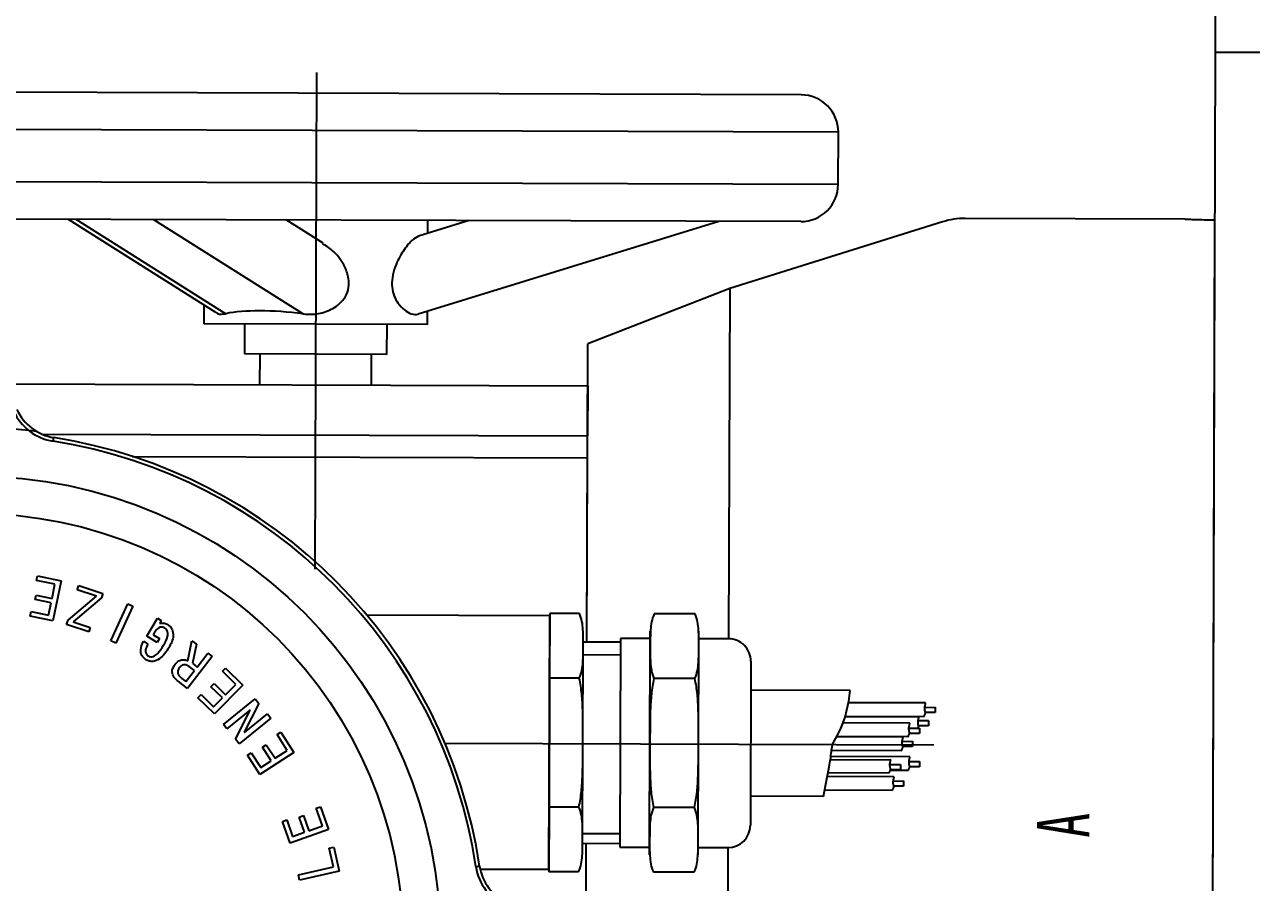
# Model space of a CAD drawing. Header units: millimetres. Extents: x 2928 to 3086, y 1537 to 1648.
# Drawn here: x 2974.45 to 2990.9, y 1621.23 to 1632.74 of the extents above; entities that cross this region are included whole.
import ezdxf

# ---------------------------------------------------------------- set-up
doc = ezdxf.new("R2010")
doc.units = ezdxf.units.MM
doc.layers.add('标注层', color=4, linetype='Continuous', lineweight=25)
doc.styles.add('SLDTEXTSTYLE0', font='TXT', dxfattribs={"width": 0.7, "bigfont": 'bigfont'})
doc.styles.get("Standard").update_dxf_attribs({"font": 'arial.ttf'})
doc.dimstyles.new('ISO-25', dxfattribs={"dimtxt": 2.5, "dimasz": 2.5, "dimexe": 1.25, "dimexo": 0.625, "dimtad": 1, "dimtxsty": 'Standard', "dimcen": 2.5, "dimadec": 0, "dimazin": 0, "dimtfac": 1, "dimtmove": 0, "dimatfit": 3, "dimfxl": 0, "dimarcsym": 0})

# ---------------------------------------------------------------- blocks, each defined once
blk = doc.blocks.new('*D28')
at = {"layer": 'Defpoints', "color": 0, "transparency": 16777216}
for p in [(2990.424, 1637.262), (2990.424, 1632.371), (2955.68, 1620.49)]:
    blk.add_point(p, dxfattribs=at)
at = {"layer": '标注层', "color": 0, "lineweight": -2, "transparency": 16777216}
for p, q in [((2955.68, 1620.49), (2955.68, 1639.262)), ((2990.424, 1632.371), (2990.424, 1639.262)), ((2959.76, 1637.262), (2986.344, 1637.262))]:
    blk.add_line(p, q, dxfattribs=at)
at = {"layer": '标注层', "color": 0, "transparency": 16777216}
for points in [[(2959.76, 1637.942), (2959.76, 1636.582), (2955.68, 1637.262)], [(2986.344, 1637.942), (2986.344, 1636.582), (2990.424, 1637.262)]]:
    blk.add_solid(points, dxfattribs=at)
at = {"layer": '标注层', "color": 0, "transparency": 16777216, "insert": (2973.052, 1640.575), "char_height": 3.5, "attachment_point": 5}
blk.add_mtext('345', dxfattribs=at)
blk = doc.blocks.new('*D34')
at = {"layer": 'Defpoints', "color": 0, "transparency": 16777216}
for p in [(3000.978, 1637.243), (2990.424, 1632.371), (3000.978, 1630.724)]:
    blk.add_point(p, dxfattribs=at)
at = {"layer": '标注层', "color": 0, "lineweight": -2, "transparency": 16777216}
for p, q in [((2990.424, 1632.371), (2990.424, 1639.243)), ((3000.978, 1630.724), (3000.978, 1639.243)), ((2986.344, 1637.243), (2982.264, 1637.243)), ((2990.424, 1637.243), (3000.978, 1637.243)), ((3005.058, 1637.243), (3009.138, 1637.243))]:
    blk.add_line(p, q, dxfattribs=at)
at = {"layer": '标注层', "color": 0, "transparency": 16777216}
for points in [[(2986.344, 1637.923), (2986.344, 1636.563), (2990.424, 1637.243)], [(3005.058, 1637.923), (3005.058, 1636.563), (3000.978, 1637.243)]]:
    blk.add_solid(points, dxfattribs=at)
at = {"layer": '标注层', "color": 0, "transparency": 16777216, "insert": (2995.701, 1640.554), "char_height": 3.5, "attachment_point": 5}
blk.add_mtext('105', dxfattribs=at)

msp = doc.modelspace()

# ---------------------------------------------------------------- linework, layer by layer
at = {"color": 7, "linetype": 'Continuous', "lineweight": 25}
for p, q in [((2990.3862, 1620.3707), (2990.4245, 1632.3706)), ((2990.4245, 1632.3706), (2992.4245, 1632.3642)), ((2978.3673, 1632.0967), (2978.3461, 1625.4354)), ((2984.8664, 1631.7965), (2971.8665, 1631.8381)), ((2985.3648, 1631.2949), (2971.3649, 1631.3397)), ((2985.3626, 1630.595), (2985.3648, 1631.2949)), ((2985.3626, 1630.595), (2971.3626, 1630.6397)), ((2984.861, 1630.0966), (2971.861, 1630.1381)), ((2975.0354, 1630.1279), (2977.0134, 1628.8814)), ((2975.1407, 1630.1276), (2977.15, 1628.8614)), ((2976.1799, 1630.1243), (2978.1892, 1628.8581)), ((2978.4551, 1629.8065), (2977.9599, 1630.1186)), ((2983.7624, 1630.1001), (2979.7318, 1628.8532)), ((2980.4132, 1630.1108), (2979.7351, 1629.901)), ((2979.8605, 1629.9398), (2979.861, 1630.1125)), ((2986.7636, 1630.0938), (2983.9081, 1629.1996)), ((2990.0162, 1630.1301), (2987.0657, 1630.1395)), ((2990.4111, 1630.1206), (2990.3813, 1620.7789)), ((2983.9081, 1629.1996), (2982.0057, 1628.4557)), ((2983.9081, 1629.1996), (2983.8931, 1624.4996)), ((2976.8574, 1628.9798), (2976.8566, 1628.727)), ((2979.8565, 1628.7174), (2979.8571, 1628.892)), ((2979.8565, 1628.7174), (2976.8566, 1628.727)), ((2977.4004, 1628.7253), (2977.3991, 1628.3204)), ((2979.3114, 1628.3143), (2979.3127, 1628.7191)), ((2981.9929, 1624.4557), (2982.0057, 1628.4557)), ((2979.3114, 1628.3143), (2977.3991, 1628.3204)), ((2977.6053, 1628.3197), (2977.6039, 1627.9026)), ((2979.1039, 1627.8978), (2979.1053, 1628.3149)), ((2982.0039, 1627.8886), (2973.9462, 1627.9143)), ((2982.0039, 1627.8886), (2982.0018, 1627.2231)), ((2974.681, 1627.2465), (2982.0018, 1627.2231)), ((2982.0008, 1626.9278), (2982.0018, 1627.2231)), ((2975.8948, 1626.9473), (2982.0008, 1626.9278)), ((2981.9929, 1624.4557), (2982.0008, 1626.9278)), ((2974.6121, 1625.2837), (2974.6246, 1625.3431)), ((2974.6246, 1625.3431), (2974.9439, 1625.2765)), ((2974.8593, 1625.2321), (2974.6121, 1625.2837)), ((2974.8196, 1625.0411), (2974.8593, 1625.2321)), ((2974.9439, 1625.2765), (2974.8322, 1624.7413)), ((2975.159, 1625.157), (2975.1781, 1625.2147)), ((2975.4144, 1625.0726), (2975.159, 1625.157)), ((2975.1781, 1625.2147), (2975.5034, 1625.1073)), ((2974.5943, 1625.0261), (2974.6068, 1625.0855)), ((2974.8071, 1624.9816), (2974.5943, 1625.0261)), ((2974.6068, 1625.0855), (2974.8196, 1625.0411)), ((2974.7726, 1624.8157), (2974.8071, 1624.9816)), ((2975.0345, 1624.7496), (2975.4144, 1625.0726)), ((2975.4843, 1625.0496), (2975.1044, 1624.7266)), ((2975.5034, 1625.1073), (2975.4843, 1625.0496)), ((2974.5286, 1624.8047), (2974.5409, 1624.8641)), ((2974.8322, 1624.7413), (2974.5286, 1624.8047)), ((2974.5409, 1624.8641), (2974.7726, 1624.8157)), ((2975.6077, 1624.4734), (2975.8369, 1624.9677)), ((2975.9034, 1624.9369), (2975.6742, 1624.4425)), ((2975.8369, 1624.9677), (2975.9034, 1624.9369)), ((2981.4941, 1624.8073), (2979.0441, 1624.8151)), ((2981.4832, 1621.4073), (2981.4941, 1624.8073)), ((2981.4942, 1624.8393), (2981.4914, 1623.9733)), ((2981.8929, 1624.8381), (2981.4942, 1624.8393)), ((2983.4429, 1624.8331), (2982.8954, 1624.8349)), ((2975.0154, 1624.6919), (2975.0345, 1624.7496)), ((2975.3135, 1624.5934), (2975.0154, 1624.6919)), ((2975.1044, 1624.7266), (2975.3326, 1624.6512)), ((2975.3326, 1624.6512), (2975.3135, 1624.5934)), ((2976.09, 1624.5363), (2976.2357, 1624.7751)), ((2976.2357, 1624.7751), (2976.2818, 1624.7469)), ((2976.2818, 1624.7469), (2976.2668, 1624.7039)), ((2976.2284, 1624.452), (2976.09, 1624.5363)), ((2976.1939, 1624.5846), (2976.1757, 1624.5547)), ((2976.1757, 1624.5547), (2976.2599, 1624.5035)), ((2976.2599, 1624.5035), (2976.2284, 1624.452)), ((2981.9428, 1624.4049), (2981.9434, 1624.6058)), ((2982.4431, 1624.5042), (2982.4342, 1621.7043)), ((2982.8431, 1624.503), (2982.4431, 1624.5042)), ((2982.8428, 1624.402), (2982.8434, 1624.603)), ((2983.4928, 1624.3999), (2983.4934, 1624.6009)), ((2983.8931, 1624.4996), (2983.4931, 1624.5009)), ((2975.6742, 1624.4425), (2975.6077, 1624.4734)), ((2976.047, 1624.4658), (2976.1067, 1624.4293)), ((2976.6409, 1624.2062), (2976.6959, 1624.4732)), ((2976.6959, 1624.4732), (2976.756, 1624.4265)), ((2976.756, 1624.4265), (2976.7019, 1624.1707)), ((2981.9386, 1623.1058), (2981.9428, 1624.4049)), ((2982.4429, 1624.4542), (2981.9429, 1624.4558)), ((2982.8386, 1623.103), (2982.8428, 1624.402)), ((2983.4886, 1623.1009), (2983.4928, 1624.3999)), ((2976.9689, 1624.2608), (2976.6356, 1623.8323)), ((2976.7019, 1624.1707), (2976.767, 1624.1202)), ((2976.767, 1624.1202), (2976.9113, 1624.3056)), ((2976.9113, 1624.3056), (2976.9689, 1624.2608)), ((2981.9424, 1624.2879), (2982.4424, 1624.2863)), ((2984.1921, 1624.1987), (2984.1851, 1621.9987)), ((2976.615, 1623.9248), (2976.7299, 1624.0725)), ((2976.7299, 1624.0725), (2976.6598, 1624.1271)), ((2977.1039, 1624.0633), (2977.1462, 1624.1064)), ((2977.2831, 1623.8873), (2977.1039, 1624.0633)), ((2977.1462, 1624.1064), (2977.3775, 1623.8792)), ((2976.6356, 1623.8323), (2976.5103, 1623.9298)), ((2976.56, 1623.9677), (2976.615, 1623.9248)), ((2976.9506, 1623.8573), (2976.9931, 1623.9004)), ((2977.1049, 1623.7059), (2976.9506, 1623.8573)), ((2976.9931, 1623.9004), (2977.1473, 1623.749)), ((2977.3775, 1623.8792), (2976.9966, 1623.4913)), ((2977.1473, 1623.749), (2977.2831, 1623.8873)), ((2981.4914, 1623.9733), (2981.4859, 1622.2413)), ((2981.8901, 1623.972), (2981.4914, 1623.9733)), ((2983.4401, 1623.9671), (2982.8927, 1623.9688)), ((2976.7767, 1623.7074), (2976.819, 1623.7505)), ((2976.9966, 1623.4913), (2976.7767, 1623.7074)), ((2976.819, 1623.7505), (2976.9869, 1623.5857)), ((2976.9869, 1623.5857), (2977.1049, 1623.7059)), ((2977.1194, 1623.3511), (2977.5449, 1623.6958)), ((2977.5449, 1623.6958), (2977.5954, 1623.6336)), ((2985.5219, 1623.8044), (2984.1909, 1623.8087)), ((2977.4744, 1623.5438), (2977.1658, 1623.2938)), ((2977.2788, 1623.1545), (2977.4765, 1623.5413)), ((2977.5954, 1623.6336), (2977.3978, 1623.2467)), ((2977.3998, 1623.2443), (2977.7083, 1623.4942)), ((2977.4765, 1623.5413), (2977.4744, 1623.5438)), ((2977.7083, 1623.4942), (2977.7547, 1623.437)), ((2986.5325, 1623.6385), (2985.499, 1623.6418)), ((2986.5246, 1623.5802), (2986.6628, 1623.5811)), ((2986.6626, 1623.5098), (2986.5317, 1623.5102)), ((2986.6628, 1623.5811), (2986.6626, 1623.5098)), ((2977.1658, 1623.2938), (2977.1194, 1623.3511)), ((2977.7547, 1623.437), (2977.3292, 1623.0922)), ((2986.3205, 1623.3688), (2985.4315, 1623.3717)), ((2986.4422, 1623.4515), (2985.4514, 1623.4546)), ((2985.4589, 1623.4627), (2986.5156, 1623.4594)), ((2986.4338, 1623.4024), (2986.572, 1623.4034)), ((2986.5718, 1623.3321), (2986.441, 1623.3325)), ((2986.572, 1623.4034), (2986.5718, 1623.3321)), ((2977.3978, 1623.2467), (2977.3998, 1623.2443)), ((2977.8371, 1623.2138), (2977.8876, 1623.2466)), ((2977.9738, 1623.0033), (2977.8371, 1623.2138)), ((2977.8876, 1623.2466), (2978.0643, 1622.9748)), ((2986.2303, 1623.1818), (2985.3412, 1623.1846)), ((2985.3457, 1623.1927), (2986.3085, 1623.1896)), ((2986.314, 1623.3007), (2986.4522, 1623.3016)), ((2986.452, 1623.2303), (2986.3211, 1623.2307)), ((2986.4522, 1623.3016), (2986.452, 1623.2303)), ((2977.3292, 1623.0922), (2977.2788, 1623.1545)), ((2977.6429, 1623.046), (2977.6935, 1623.0788)), ((2977.7607, 1622.8648), (2977.6429, 1623.046)), ((2977.6935, 1623.0788), (2977.8112, 1622.8976)), ((2977.8112, 1622.8976), (2977.9738, 1623.0033)), ((2986.6474, 1623.0728), (2980.0939, 1623.0937)), ((2981.9345, 1621.8068), (2981.9386, 1623.1058)), ((2982.8345, 1621.8039), (2982.8386, 1623.103)), ((2983.4845, 1621.8019), (2983.4886, 1623.1009)), ((2985.2729, 1623.0056), (2986.2182, 1623.0026)), ((2986.2224, 1623.1234), (2986.3606, 1623.1243)), ((2986.3604, 1623.053), (2986.2296, 1623.0534)), ((2986.3606, 1623.1243), (2986.3604, 1623.053)), ((2977.4406, 1622.9373), (2977.4911, 1622.9701)), ((2977.6086, 1622.6787), (2977.4406, 1622.9373)), ((2977.4911, 1622.9701), (2977.6194, 1622.7729)), ((2978.0643, 1622.9748), (2977.6086, 1622.6787)), ((2977.6194, 1622.7729), (2977.7607, 1622.8648)), ((2985.2585, 1622.8798), (2986.0666, 1622.8772)), ((2986.3221, 1622.9174), (2985.2641, 1622.9208)), ((2986.3148, 1622.8541), (2986.4531, 1622.855)), ((2986.4531, 1622.855), (2986.4528, 1622.7837)), ((2985.2284, 1622.7049), (2986.0484, 1622.7022)), ((2986.059, 1622.8117), (2986.1972, 1622.8127)), ((2986.0637, 1622.739), (2986.3053, 1622.7383)), ((2986.197, 1622.7414), (2986.0662, 1622.7418)), ((2986.1972, 1622.8127), (2986.197, 1622.7414)), ((2986.4528, 1622.7837), (2986.322, 1622.7841)), ((2986.1102, 1622.6477), (2985.2211, 1622.6506)), ((2986.1022, 1622.5912), (2986.2404, 1622.5921)), ((2986.2402, 1622.5208), (2986.1093, 1622.5212)), ((2986.2404, 1622.5921), (2986.2402, 1622.5208)), ((2985.1657, 1622.3855), (2984.1864, 1622.3887)), ((2985.183, 1622.4715), (2986.0933, 1622.4686)), ((2978.3631, 1622.227), (2978.4204, 1622.2472)), ((2978.4471, 1621.9887), (2978.3631, 1622.227)), ((2978.4204, 1622.2472), (2978.5289, 1621.9394)), ((2981.4859, 1622.2413), (2981.4831, 1621.3752)), ((2981.8846, 1622.24), (2981.4859, 1622.2413)), ((2983.4346, 1622.235), (2982.8871, 1622.2368)), ((2977.9098, 1622.0504), (2977.967, 1622.0705)), ((2978.0129, 1621.7576), (2977.9098, 1622.0504)), ((2977.967, 1622.0705), (2978.0457, 1621.8472)), ((2978.1333, 1622.1089), (2978.1906, 1622.129)), ((2978.2057, 1621.9037), (2978.1333, 1622.1089)), ((2978.1906, 1622.129), (2978.263, 1621.9238)), ((2978.5289, 1621.9394), (2978.0129, 1621.7576)), ((2978.0457, 1621.8472), (2978.2057, 1621.9037)), ((2978.263, 1621.9238), (2978.4471, 1621.9887)), ((2981.9347, 1621.8879), (2982.4347, 1621.8863)), ((2978.5382, 1621.6915), (2978.5972, 1621.7051)), ((2978.5959, 1621.44), (2978.5382, 1621.6915)), ((2978.5972, 1621.7051), (2978.6713, 1621.3822)), ((2981.9338, 1621.6059), (2981.9345, 1621.8068)), ((2981.9343, 1621.7559), (2982.4343, 1621.7543)), ((2981.9757, 1619.0557), (2981.9843, 1621.7557)), ((2981.9757, 1619.0557), (2981.9843, 1621.7557)), ((2982.4342, 1621.7043), (2982.8342, 1621.703)), ((2982.8338, 1621.603), (2982.8345, 1621.8039)), ((2983.4838, 1621.6009), (2983.4845, 1621.8019)), ((2983.4842, 1621.7009), (2983.8842, 1621.6996)), ((2983.8842, 1621.6996), (2983.8759, 1619.0996)), ((2978.1239, 1621.3319), (2978.5959, 1621.44)), ((2978.6713, 1621.3822), (2978.1404, 1621.2604)), ((2980.5613, 1621.4102), (2981.4832, 1621.4073)), ((2981.8818, 1621.374), (2981.4831, 1621.3752)), ((2983.4318, 1621.369), (2982.8844, 1621.3708)), ((2978.1404, 1621.2604), (2978.1239, 1621.3319))]:
    msp.add_line(p, q, dxfattribs=at)
at = {"color": 7, "linetype": 'Continuous', "lineweight": 25, "flags": 128}
for points in [[(2974.8351, 1627.1495), (2974.8366, 1627.1592), (2974.838, 1627.1685), (2974.8394, 1627.177), (2974.8405, 1627.1845), (2974.8415, 1627.1906), (2974.8422, 1627.1952), (2974.8427, 1627.198), (2974.8428, 1627.1989)], [(2980.5043, 1621.444), (2980.514, 1621.4454), (2980.5232, 1621.4468), (2980.5318, 1621.4481), (2980.5393, 1621.4492), (2980.5454, 1621.4502), (2980.55, 1621.4508), (2980.5528, 1621.4513), (2980.5538, 1621.4514)]]:
    msp.add_lwpolyline(points, dxfattribs=at)
at = {"color": 7, "linetype": 'Continuous', "lineweight": 25}
for points in [[(2985.1657, 1622.3855), (2985.1942, 1622.5276), (2985.2168, 1622.6429), (2985.234, 1622.7349), (2985.2468, 1622.8069), (2985.2559, 1622.8625), (2985.2621, 1622.9049), (2985.2662, 1622.9377), (2985.2689, 1622.9643), (2985.2711, 1622.9877), (2985.2733, 1623.0093), (2985.2763, 1623.0301), (2985.2808, 1623.0512), (2985.2873, 1623.0735), (2985.2966, 1623.0981), (2985.3093, 1623.126), (2985.3262, 1623.1581), (2985.3475, 1623.1958), (2985.3723, 1623.2411), (2985.3992, 1623.2964), (2985.4271, 1623.364), (2985.4546, 1623.4463), (2985.4804, 1623.5456), (2985.5033, 1623.6641), (2985.5219, 1623.8044)], [(2986.5156, 1623.4594), (2986.5189, 1623.4681), (2986.5218, 1623.4752), (2986.5243, 1623.4811), (2986.5265, 1623.4858), (2986.5283, 1623.4898), (2986.5298, 1623.4932), (2986.5309, 1623.4962), (2986.5317, 1623.4992), (2986.5321, 1623.5022), (2986.5322, 1623.5054), (2986.532, 1623.5087), (2986.5316, 1623.512), (2986.531, 1623.5154), (2986.5303, 1623.5187), (2986.5296, 1623.522), (2986.5288, 1623.5253), (2986.528, 1623.5284), (2986.5273, 1623.5314), (2986.5266, 1623.5344), (2986.526, 1623.5375), (2986.5254, 1623.5405), (2986.5249, 1623.5436), (2986.5244, 1623.5469), (2986.524, 1623.5503), (2986.5237, 1623.5539), (2986.5236, 1623.5577), (2986.5234, 1623.5616), (2986.5234, 1623.5656), (2986.5235, 1623.5697), (2986.5237, 1623.5738), (2986.524, 1623.5779), (2986.5244, 1623.582), (2986.525, 1623.586), (2986.5256, 1623.59), (2986.5263, 1623.5939), (2986.5271, 1623.5978), (2986.5279, 1623.6016), (2986.5288, 1623.6054), (2986.5297, 1623.6091), (2986.5307, 1623.6127), (2986.5317, 1623.6163), (2986.5326, 1623.6198), (2986.5333, 1623.6233), (2986.5339, 1623.6266), (2986.5342, 1623.6298), (2986.5341, 1623.6329), (2986.5335, 1623.6358), (2986.5325, 1623.6385)], [(2986.3037, 1623.1896), (2986.3069, 1623.1983), (2986.3098, 1623.2055), (2986.3124, 1623.2113), (2986.3146, 1623.2161), (2986.3164, 1623.2201), (2986.3179, 1623.2234), (2986.319, 1623.2265), (2986.3198, 1623.2294), (2986.3202, 1623.2325), (2986.3203, 1623.2357), (2986.3201, 1623.239), (2986.3197, 1623.2423), (2986.3191, 1623.2457), (2986.3184, 1623.249), (2986.3176, 1623.2523), (2986.3168, 1623.2555), (2986.3161, 1623.2587), (2986.3154, 1623.2617), (2986.3147, 1623.2647), (2986.314, 1623.2677), (2986.3134, 1623.2708), (2986.3129, 1623.2739), (2986.3125, 1623.2772), (2986.3121, 1623.2806), (2986.3118, 1623.2842), (2986.3116, 1623.288), (2986.3115, 1623.2919), (2986.3115, 1623.2959), (2986.3116, 1623.2999), (2986.3118, 1623.3041), (2986.3121, 1623.3082), (2986.3125, 1623.3123), (2986.313, 1623.3163), (2986.3136, 1623.3203), (2986.3144, 1623.3242), (2986.3151, 1623.3281), (2986.316, 1623.3319), (2986.3169, 1623.3357), (2986.3178, 1623.3394), (2986.3188, 1623.343), (2986.3198, 1623.3466), (2986.3207, 1623.3501), (2986.3214, 1623.3535), (2986.322, 1623.3569), (2986.3222, 1623.3601), (2986.3221, 1623.3631), (2986.3216, 1623.3661), (2986.3205, 1623.3688)], [(2986.4375, 1623.3015), (2986.4381, 1623.3027), (2986.4396, 1623.3061), (2986.4407, 1623.3091), (2986.4415, 1623.3121), (2986.4419, 1623.3152), (2986.4419, 1623.3184), (2986.4417, 1623.3216), (2986.4413, 1623.325), (2986.4408, 1623.3283), (2986.4401, 1623.3317), (2986.4393, 1623.335), (2986.4385, 1623.3382), (2986.4378, 1623.3413), (2986.437, 1623.3444), (2986.4363, 1623.3474), (2986.4357, 1623.3504), (2986.4351, 1623.3534), (2986.4346, 1623.3566), (2986.4342, 1623.3598), (2986.4338, 1623.3633), (2986.4335, 1623.3669), (2986.4333, 1623.3706), (2986.4332, 1623.3745), (2986.4332, 1623.3785), (2986.4333, 1623.3826), (2986.4335, 1623.3867), (2986.4338, 1623.3908), (2986.4342, 1623.3949), (2986.4347, 1623.399), (2986.4353, 1623.403), (2986.436, 1623.4069), (2986.4368, 1623.4108), (2986.4377, 1623.4146), (2986.4386, 1623.4183), (2986.4395, 1623.422), (2986.4405, 1623.4257), (2986.4414, 1623.4293), (2986.4423, 1623.4328), (2986.4431, 1623.4362), (2986.4436, 1623.4395), (2986.4439, 1623.4427), (2986.4438, 1623.4458), (2986.4433, 1623.4487), (2986.4422, 1623.4515)], [(2986.2134, 1623.0026), (2986.2167, 1623.0113), (2986.2196, 1623.0184), (2986.2221, 1623.0243), (2986.2243, 1623.029), (2986.2262, 1623.033), (2986.2276, 1623.0364), (2986.2288, 1623.0394), (2986.2295, 1623.0424), (2986.2299, 1623.0454), (2986.23, 1623.0486), (2986.2298, 1623.0519), (2986.2294, 1623.0553), (2986.2288, 1623.0586), (2986.2281, 1623.062), (2986.2274, 1623.0653), (2986.2266, 1623.0685), (2986.2258, 1623.0716), (2986.2251, 1623.0746), (2986.2244, 1623.0777), (2986.2238, 1623.0807), (2986.2232, 1623.0837), (2986.2227, 1623.0869), (2986.2222, 1623.0901), (2986.2219, 1623.0935), (2986.2216, 1623.0971), (2986.2214, 1623.1009), (2986.2213, 1623.1048), (2986.2213, 1623.1088), (2986.2214, 1623.1129), (2986.2215, 1623.117), (2986.2218, 1623.1211), (2986.2223, 1623.1252), (2986.2228, 1623.1292), (2986.2234, 1623.1332), (2986.2241, 1623.1372), (2986.2249, 1623.141), (2986.2257, 1623.1448), (2986.2266, 1623.1486), (2986.2276, 1623.1523), (2986.2285, 1623.156), (2986.2295, 1623.1595), (2986.2304, 1623.1631), (2986.2312, 1623.1665), (2986.2317, 1623.1698), (2986.232, 1623.173), (2986.2319, 1623.1761), (2986.2313, 1623.179), (2986.2303, 1623.1818)], [(2986.0484, 1622.7022), (2986.0517, 1622.7109), (2986.0546, 1622.7181), (2986.0571, 1622.7239), (2986.0593, 1622.7287), (2986.0611, 1622.7327), (2986.0626, 1622.736), (2986.0638, 1622.7391), (2986.0645, 1622.742), (2986.0649, 1622.7451), (2986.065, 1622.7483), (2986.0648, 1622.7516), (2986.0644, 1622.7549), (2986.0638, 1622.7583), (2986.0631, 1622.7616), (2986.0624, 1622.7649), (2986.0616, 1622.7681), (2986.0608, 1622.7713), (2986.0601, 1622.7743), (2986.0594, 1622.7773), (2986.0588, 1622.7803), (2986.0582, 1622.7834), (2986.0577, 1622.7865), (2986.0572, 1622.7898), (2986.0568, 1622.7932), (2986.0566, 1622.7968), (2986.0564, 1622.8006), (2986.0563, 1622.8045), (2986.0562, 1622.8085), (2986.0563, 1622.8125), (2986.0565, 1622.8167), (2986.0568, 1622.8208), (2986.0572, 1622.8249), (2986.0578, 1622.8289), (2986.0584, 1622.8329), (2986.0591, 1622.8368), (2986.0599, 1622.8407), (2986.0607, 1622.8445), (2986.0616, 1622.8483), (2986.0626, 1622.852), (2986.0635, 1622.8556), (2986.0645, 1622.8592), (2986.0654, 1622.8627), (2986.0662, 1622.8661), (2986.0667, 1622.8695), (2986.067, 1622.8727), (2986.0669, 1622.8757), (2986.0663, 1622.8787), (2986.0653, 1622.8814)], [(2986.3053, 1622.7383), (2986.3085, 1622.747), (2986.3114, 1622.7541), (2986.314, 1622.76), (2986.3162, 1622.7647), (2986.318, 1622.7687), (2986.3195, 1622.7721), (2986.3206, 1622.7751), (2986.3214, 1622.7781), (2986.3218, 1622.7811), (2986.3218, 1622.7843), (2986.3217, 1622.7876), (2986.3213, 1622.7909), (2986.3207, 1622.7943), (2986.32, 1622.7976), (2986.3192, 1622.8009), (2986.3184, 1622.8042), (2986.3177, 1622.8073), (2986.3169, 1622.8103), (2986.3163, 1622.8133), (2986.3156, 1622.8164), (2986.315, 1622.8194), (2986.3145, 1622.8225), (2986.3141, 1622.8258), (2986.3137, 1622.8292), (2986.3134, 1622.8328), (2986.3132, 1622.8366), (2986.3131, 1622.8405), (2986.3131, 1622.8445), (2986.3132, 1622.8486), (2986.3134, 1622.8527), (2986.3137, 1622.8568), (2986.3141, 1622.8609), (2986.3146, 1622.8649), (2986.3152, 1622.8689), (2986.3159, 1622.8729), (2986.3167, 1622.8767), (2986.3176, 1622.8805), (2986.3185, 1622.8843), (2986.3194, 1622.888), (2986.3204, 1622.8916), (2986.3213, 1622.8952), (2986.3222, 1622.8987), (2986.323, 1622.9022), (2986.3236, 1622.9055), (2986.3238, 1622.9087), (2986.3237, 1622.9118), (2986.3232, 1622.9147), (2986.3221, 1622.9174)], [(2986.0933, 1622.4686), (2986.0966, 1622.4772), (2986.0995, 1622.4844), (2986.102, 1622.4902), (2986.1042, 1622.495), (2986.1061, 1622.499), (2986.1076, 1622.5023), (2986.1087, 1622.5054), (2986.1094, 1622.5083), (2986.1098, 1622.5114), (2986.1099, 1622.5146), (2986.1097, 1622.5179), (2986.1093, 1622.5212), (2986.1088, 1622.5246), (2986.1081, 1622.5279), (2986.1073, 1622.5312), (2986.1065, 1622.5344), (2986.1057, 1622.5376), (2986.105, 1622.5406), (2986.1043, 1622.5436), (2986.1037, 1622.5466), (2986.1031, 1622.5497), (2986.1026, 1622.5528), (2986.1021, 1622.5561), (2986.1018, 1622.5595), (2986.1015, 1622.5631), (2986.1013, 1622.5669), (2986.1012, 1622.5708), (2986.1012, 1622.5748), (2986.1013, 1622.5788), (2986.1015, 1622.583), (2986.1018, 1622.5871), (2986.1022, 1622.5912), (2986.1027, 1622.5952), (2986.1033, 1622.5992), (2986.104, 1622.6031), (2986.1048, 1622.607), (2986.1056, 1622.6108), (2986.1065, 1622.6146), (2986.1075, 1622.6183), (2986.1084, 1622.6219), (2986.1094, 1622.6255), (2986.1103, 1622.629), (2986.1111, 1622.6324), (2986.1116, 1622.6358), (2986.1119, 1622.639), (2986.1118, 1622.642), (2986.1112, 1622.645), (2986.1102, 1622.6477)]]:
    msp.add_lwpolyline(points, dxfattribs=at)
for radius in [6.25, 5.75]:
    msp.add_circle((2973.7801, 1620.4319), radius, dxfattribs=at)
for centre, radius, start, end in [((2984.8648, 1631.2965), 0.5, 359.81703, 89.81703), ((2984.8626, 1630.5965), 0.5, 269.81703, 359.81703), ((2987.0625, 1629.1395), 1, 89.81703, 107.38829), ((2974.9437, 1627.8411), 0.7, 204.04008, 261.07462), ((2974.9437, 1627.8411), 0.65, 204.04008, 261.07462), ((2973.7899, 1620.4319), 6.9, 83.16834, 96.67105), ((2973.7801, 1620.4319), 6.8, 8.55945, 81.07462), ((2973.7801, 1620.4319), 6.85, 8.55945, 81.07462), ((2983.8921, 1624.1996), 0.3, 359.81703, 89.81703), ((2983.8851, 1621.9996), 0.3, 269.81703, 359.81703), ((2981.1965, 1621.5482), 0.7, 188.55945, 245.59399), ((2981.1965, 1621.5482), 0.65, 188.55945, 245.59399)]:
    msp.add_arc(centre, radius, start, end, dxfattribs=at)
msp.add_ellipse((2978.3556, 1628.4275), major_axis=(-1.4977, 0.2572), ratio=0.263979, start_param=4.8689153, end_param=5.691949, dxfattribs=at)
for points, knots in [([(2990.0162, 1630.1299), (2990.0148, 1630.1299), (2990.0094, 1630.1302), (2990.0465, 1630.1285), (2990.1237, 1630.1256), (2990.2362, 1630.1225), (2990.338, 1630.121), (2990.3969, 1630.1207), (2990.4111, 1630.1206)], [0, 0, 0, 0, 0.0738577, 0.2883181, 0.5028448, 0.7175301, 0.9322163, 1, 1, 1, 1]), ([(2978.1892, 1628.8581), (2978.2245, 1628.8553), (2978.3266, 1628.8473), (2978.4985, 1628.8807), (2978.6583, 1628.9674), (2978.7604, 1629.0865), (2978.8033, 1629.2079), (2978.8014, 1629.3488), (2978.7417, 1629.5184), (2978.6243, 1629.6865), (2978.5018, 1629.7659), (2978.45, 1629.7995)], [0, 0, 0, 0, 0.0710454, 0.2057307, 0.3435758, 0.4310306, 0.5190321, 0.5962906, 0.7084909, 0.8767669, 1, 1, 1, 1]), ([(2979.7351, 1629.901), (2979.7063, 1629.8852), (2979.6411, 1629.8493), (2979.5244, 1629.7023), (2979.4281, 1629.526), (2979.3799, 1629.355), (2979.3746, 1629.2162), (2979.4039, 1629.0971), (2979.4641, 1628.9891), (2979.5467, 1628.9052), (2979.6467, 1628.8468), (2979.7016, 1628.8509), (2979.7318, 1628.8532)], [0, 0, 0, 0, 0.1130256, 0.2559112, 0.4015503, 0.4894708, 0.5604098, 0.6317058, 0.6963881, 0.7895712, 0.884591, 1, 1, 1, 1]), ([(2977.0149, 1628.8832), (2977.0167, 1628.8812), (2977.0419, 1628.8534), (2977.0916, 1628.8526), (2977.1394, 1628.8598), (2977.15, 1628.8614)], [0, 0, 0, 0, 0.0569354, 0.7918253, 1, 1, 1, 1]), ([(2981.9428, 1624.4049), (2981.9429, 1624.4411), (2981.9431, 1624.4773), (2981.9427, 1624.5497), (2981.9422, 1624.5859), (2981.9379, 1624.6582), (2981.9341, 1624.6943), (2981.9199, 1624.7663), (2981.9094, 1624.8023), (2981.8929, 1624.8381)], [0, 0, 0, 0, 0.25, 0.25, 0.5, 0.5, 0.75, 0.75, 1, 1, 1, 1]), ([(2982.8954, 1624.8349), (2982.8787, 1624.7992), (2982.868, 1624.7633), (2982.8533, 1624.6914), (2982.8493, 1624.6553), (2982.8446, 1624.583), (2982.8438, 1624.5468), (2982.8429, 1624.4744), (2982.8429, 1624.4382), (2982.8428, 1624.402)], [0, 0, 0, 0, 0.25, 0.25, 0.5, 0.5, 0.75, 0.75, 1, 1, 1, 1]), ([(2983.4928, 1624.3999), (2983.4929, 1624.4361), (2983.4931, 1624.4724), (2983.4927, 1624.5448), (2983.4922, 1624.5809), (2983.4879, 1624.6532), (2983.4841, 1624.6894), (2983.4699, 1624.7614), (2983.4594, 1624.7973), (2983.4429, 1624.8331)], [0, 0, 0, 0, 0.25, 0.25, 0.5, 0.5, 0.75, 0.75, 1, 1, 1, 1]), ([(2976.3345, 1624.644), (2976.3212, 1624.6502), (2976.3012, 1624.6594), (2976.2721, 1624.656), (2976.2316, 1624.6399), (2976.2107, 1624.6091), (2976.1939, 1624.5846)], [0, 0, 0, 0, 0.2495511, 0.3752284, 0.5010205, 1, 1, 1, 1]), ([(2976.2668, 1624.7039), (2976.2768, 1624.707), (2976.2969, 1624.7132), (2976.3349, 1624.7095), (2976.3592, 1624.6978), (2976.374, 1624.6907)], [0, 0, 0, 0, 0.2796642, 0.5603078, 1, 1, 1, 1]), ([(2976.3164, 1624.4131), (2976.3389, 1624.4503), (2976.3724, 1624.506), (2976.3753, 1624.5827), (2976.3597, 1624.6237), (2976.3429, 1624.6373), (2976.3345, 1624.644)], [0, 0, 0, 0, 0.5010684, 0.7500278, 0.8751933, 1, 1, 1, 1]), ([(2976.374, 1624.6907), (2976.3858, 1624.682), (2976.4092, 1624.6646), (2976.4384, 1624.6134), (2976.4518, 1624.5399), (2976.4276, 1624.4545), (2976.3991, 1624.404), (2976.3849, 1624.3788)], [0, 0, 0, 0, 0.12506172, 0.25017297, 0.49918249, 0.7492088, 1, 1, 1, 1]), ([(2976.0791, 1624.2191), (2976.0583, 1624.2357), (2976.0167, 1624.2688), (2975.9996, 1624.3675), (2976.029, 1624.4285), (2976.047, 1624.4658)], [0, 0, 0, 0, 0.2799403, 0.5598973, 1, 1, 1, 1]), ([(2976.1067, 1624.4293), (2976.092, 1624.4027), (2976.0736, 1624.3693), (2976.0732, 1624.3242), (2976.0793, 1624.3025), (2976.092, 1624.2835), (2976.1043, 1624.2749), (2976.1104, 1624.2707)], [0, 0, 0, 0, 0.4988187, 0.6242114, 0.7494372, 0.8746272, 1, 1, 1, 1]), ([(2976.3849, 1624.3788), (2976.3673, 1624.3518), (2976.3321, 1624.2978), (2976.2644, 1624.2281), (2976.1881, 1624.1934), (2976.1223, 1624.197), (2976.0935, 1624.2117), (2976.0791, 1624.2191)], [0, 0, 0, 0, 0.2509188, 0.5013332, 0.7498418, 0.8748366, 1, 1, 1, 1]), ([(2976.1104, 1624.2707), (2976.121, 1624.2656), (2976.1422, 1624.2556), (2976.1899, 1624.2632), (2976.2549, 1624.3152), (2976.2918, 1624.3739), (2976.3164, 1624.4131)], [0, 0, 0, 0, 0.1247842, 0.2495138, 0.4986076, 1, 1, 1, 1]), ([(2981.8901, 1623.972), (2981.9068, 1624.0077), (2981.9176, 1624.0436), (2981.9323, 1624.1155), (2981.9363, 1624.1516), (2981.941, 1624.2239), (2981.9418, 1624.26), (2981.9426, 1624.3325), (2981.9427, 1624.3687), (2981.9428, 1624.4049)], [0, 0, 0, 0, 0.25, 0.25, 0.5, 0.5, 0.75, 0.75, 1, 1, 1, 1]), ([(2982.8428, 1624.402), (2982.8427, 1624.3658), (2982.8425, 1624.3296), (2982.8428, 1624.2572), (2982.8434, 1624.221), (2982.8477, 1624.1487), (2982.8514, 1624.1126), (2982.8657, 1624.0405), (2982.8762, 1624.0046), (2982.8927, 1623.9688)], [0, 0, 0, 0, 0.25, 0.25, 0.5, 0.5, 0.75, 0.75, 1, 1, 1, 1]), ([(2983.4401, 1623.9671), (2983.4568, 1624.0027), (2983.4676, 1624.0386), (2983.4823, 1624.1106), (2983.4862, 1624.1466), (2983.491, 1624.2189), (2983.4918, 1624.2551), (2983.4926, 1624.3275), (2983.4927, 1624.3637), (2983.4928, 1624.3999)], [0, 0, 0, 0, 0.25, 0.25, 0.5, 0.5, 0.75, 0.75, 1, 1, 1, 1]), ([(2976.5103, 1623.9298), (2976.4919, 1623.9462), (2976.4552, 1623.979), (2976.4261, 1624.045), (2976.4371, 1624.11), (2976.4594, 1624.1418), (2976.4705, 1624.1578)], [0, 0, 0, 0, 0.2807095, 0.5598663, 0.779277, 1, 1, 1, 1]), ([(2976.4705, 1624.1578), (2976.4824, 1624.1715), (2976.506, 1624.1989), (2976.5538, 1624.2184), (2976.6007, 1624.2203), (2976.6275, 1624.2109), (2976.6409, 1624.2062)], [0, 0, 0, 0, 0.2803641, 0.5592059, 0.779742, 1, 1, 1, 1]), ([(2976.6598, 1624.1271), (2976.6479, 1624.1347), (2976.6242, 1624.1497), (2976.5832, 1624.1549), (2976.5497, 1624.1381), (2976.5354, 1624.1213), (2976.5282, 1624.1129)], [0, 0, 0, 0, 0.280424, 0.5596794, 0.7791934, 1, 1, 1, 1]), ([(2976.5282, 1624.1129), (2976.5195, 1624.0994), (2976.5022, 1624.0724), (2976.5088, 1624.0115), (2976.5405, 1623.9843), (2976.56, 1623.9677)], [0, 0, 0, 0, 0.2806946, 0.5595341, 1, 1, 1, 1]), ([(2981.9386, 1623.1058), (2981.9389, 1623.1783), (2981.9392, 1623.2507), (2981.939, 1623.3954), (2981.9386, 1623.4678), (2981.9345, 1623.6124), (2981.9309, 1623.6847), (2981.9204, 1623.7928), (2981.916, 1623.8288), (2981.9049, 1623.9007), (2981.8982, 1623.9367), (2981.8901, 1623.972)], [0, 0, 0, 0, 0.25, 0.25, 0.5, 0.5, 0.75, 0.75, 0.875, 0.875, 1, 1, 1, 1]), ([(2982.8927, 1623.9688), (2982.876, 1623.8981), (2982.8652, 1623.8267), (2982.8502, 1623.6831), (2982.846, 1623.6108), (2982.841, 1623.466), (2982.8401, 1623.3933), (2982.8393, 1623.2844), (2982.8391, 1623.2482), (2982.8389, 1623.1937), (2982.8389, 1623.1756), (2982.8387, 1623.1393), (2982.8387, 1623.121), (2982.8386, 1623.103)], [0, 0, 0, 0, 0.25, 0.25, 0.5, 0.5, 0.75, 0.75, 0.875, 0.875, 0.9375, 0.9375, 1, 1, 1, 1]), ([(2983.4886, 1623.1009), (2983.4889, 1623.1733), (2983.4892, 1623.2457), (2983.489, 1623.3905), (2983.4886, 1623.4629), (2983.4845, 1623.6075), (2983.4809, 1623.6797), (2983.4704, 1623.7879), (2983.466, 1623.8239), (2983.4549, 1623.8958), (2983.4482, 1623.9317), (2983.4401, 1623.9671)], [0, 0, 0, 0, 0.25, 0.25, 0.5, 0.5, 0.75, 0.75, 0.875, 0.875, 1, 1, 1, 1]), ([(2981.8846, 1622.24), (2981.9013, 1622.3107), (2981.9121, 1622.3821), (2981.9271, 1622.5258), (2981.9312, 1622.598), (2981.9363, 1622.7429), (2981.9372, 1622.8155), (2981.938, 1622.9244), (2981.9381, 1622.9607), (2981.9383, 1623.0151), (2981.9384, 1623.0333), (2981.9385, 1623.0696), (2981.9386, 1623.0879), (2981.9386, 1623.1058)], [0, 0, 0, 0, 0.25, 0.25, 0.5, 0.5, 0.75, 0.75, 0.875, 0.875, 0.9375, 0.9375, 1, 1, 1, 1]), ([(2982.8386, 1623.103), (2982.8384, 1623.0306), (2982.8381, 1622.9582), (2982.8382, 1622.8134), (2982.8387, 1622.741), (2982.8427, 1622.5964), (2982.8464, 1622.5242), (2982.8569, 1622.416), (2982.8613, 1622.38), (2982.8723, 1622.3081), (2982.879, 1622.2722), (2982.8871, 1622.2368)], [0, 0, 0, 0, 0.25, 0.25, 0.5, 0.5, 0.75, 0.75, 0.875, 0.875, 1, 1, 1, 1]), ([(2983.4346, 1622.235), (2983.4513, 1622.3058), (2983.4621, 1622.3772), (2983.4771, 1622.5208), (2983.4812, 1622.593), (2983.4863, 1622.7379), (2983.4872, 1622.8105), (2983.488, 1622.9194), (2983.4881, 1622.9557), (2983.4883, 1623.0102), (2983.4884, 1623.0283), (2983.4885, 1623.0646), (2983.4886, 1623.0829), (2983.4886, 1623.1009)], [0, 0, 0, 0, 0.25, 0.25, 0.5, 0.5, 0.75, 0.75, 0.875, 0.875, 0.9375, 0.9375, 1, 1, 1, 1]), ([(2981.9345, 1621.8068), (2981.9346, 1621.843), (2981.9348, 1621.8792), (2981.9344, 1621.9516), (2981.9339, 1621.9878), (2981.9296, 1622.0601), (2981.9258, 1622.0962), (2981.9116, 1622.1683), (2981.9011, 1622.2042), (2981.8846, 1622.24)], [0, 0, 0, 0, 0.25, 0.25, 0.5, 0.5, 0.75, 0.75, 1, 1, 1, 1]), ([(2982.8871, 1622.2368), (2982.8704, 1622.2011), (2982.8597, 1622.1653), (2982.845, 1622.0933), (2982.841, 1622.0572), (2982.8363, 1621.985), (2982.8355, 1621.9488), (2982.8346, 1621.8764), (2982.8346, 1621.8402), (2982.8345, 1621.8039)], [0, 0, 0, 0, 0.25, 0.25, 0.5, 0.5, 0.75, 0.75, 1, 1, 1, 1]), ([(2983.4845, 1621.8019), (2983.4846, 1621.8381), (2983.4848, 1621.8743), (2983.4844, 1621.9467), (2983.4839, 1621.9829), (2983.4796, 1622.0552), (2983.4758, 1622.0913), (2983.4616, 1622.1633), (2983.4511, 1622.1993), (2983.4346, 1622.235)], [0, 0, 0, 0, 0.25, 0.25, 0.5, 0.5, 0.75, 0.75, 1, 1, 1, 1]), ([(2981.8818, 1621.374), (2981.8985, 1621.4096), (2981.9093, 1621.4455), (2981.924, 1621.5174), (2981.928, 1621.5535), (2981.9327, 1621.6258), (2981.9335, 1621.662), (2981.9343, 1621.7344), (2981.9344, 1621.7706), (2981.9345, 1621.8068)], [0, 0, 0, 0, 0.25, 0.25, 0.5, 0.5, 0.75, 0.75, 1, 1, 1, 1]), ([(2982.8345, 1621.8039), (2982.8344, 1621.7677), (2982.8342, 1621.7315), (2982.8345, 1621.6591), (2982.8351, 1621.6229), (2982.8394, 1621.5506), (2982.8431, 1621.5145), (2982.8574, 1621.4425), (2982.8679, 1621.4065), (2982.8844, 1621.3708)], [0, 0, 0, 0, 0.25, 0.25, 0.5, 0.5, 0.75, 0.75, 1, 1, 1, 1]), ([(2983.4318, 1621.369), (2983.4485, 1621.4047), (2983.4593, 1621.4405), (2983.474, 1621.5125), (2983.478, 1621.5486), (2983.4827, 1621.6208), (2983.4835, 1621.657), (2983.4843, 1621.7294), (2983.4844, 1621.7657), (2983.4845, 1621.8019)], [0, 0, 0, 0, 0.25, 0.25, 0.5, 0.5, 0.75, 0.75, 1, 1, 1, 1])]:
    msp.add_open_spline(points, degree=3, knots=knots, dxfattribs=at)

# ---------------------------------------------------------------- texts
at = {"color": 7, "linetype": 'Continuous', "lineweight": 25, "insert": (2988.0305, 1621.8326), "char_height": 0.7, "attachment_point": 1, "rotation": 89.81703, "style": 'SLDTEXTSTYLE0'}
msp.add_mtext('{\\fSimSun|b0|i0|c0|p2;A}', dxfattribs=at)

# ---------------------------------------------------------------- dimensions: what is measured, and where the dimension line sits
at = {"layer": '标注层'}
dim = msp.add_linear_dim(base=(2990.4245, 1637.2623), p1=(2955.6801, 1620.4897), p2=(2990.4245, 1632.3706), text='345', dimstyle='ISO-25', override={"dimtxt": 3.5, "dimasz": 4.08, "dimexe": 2, "dimexo": 0, "dimgap": 1.524, "dimtih": 1, "dimtoh": 1, "dimlfac": 10, "dimzin": 0, "dimadec": 2, "dimtzin": 0}, dxfattribs=at)
dim.commit()
dim.dimension.update_dxf_attribs({"geometry": '*D28', "text_midpoint": (2973.0523, 1640.5745)})
dim = msp.add_linear_dim(base=(3000.9781, 1637.2432), p1=(2990.4245, 1632.3706), p2=(3000.9781, 1630.7244), text='105', dimstyle='ISO-25', override={"dimtxt": 3.5, "dimasz": 4.08, "dimexe": 2, "dimexo": 0, "dimgap": 1.524, "dimtih": 1, "dimtoh": 1, "dimlfac": 10, "dimzin": 0, "dimadec": 2, "dimtzin": 0}, dxfattribs=at)
dim.commit()
dim.dimension.update_dxf_attribs({"geometry": '*D34', "text_midpoint": (2995.7013, 1637.2432), "dimtype": 160})

doc.saveas('drawing.dxf')
